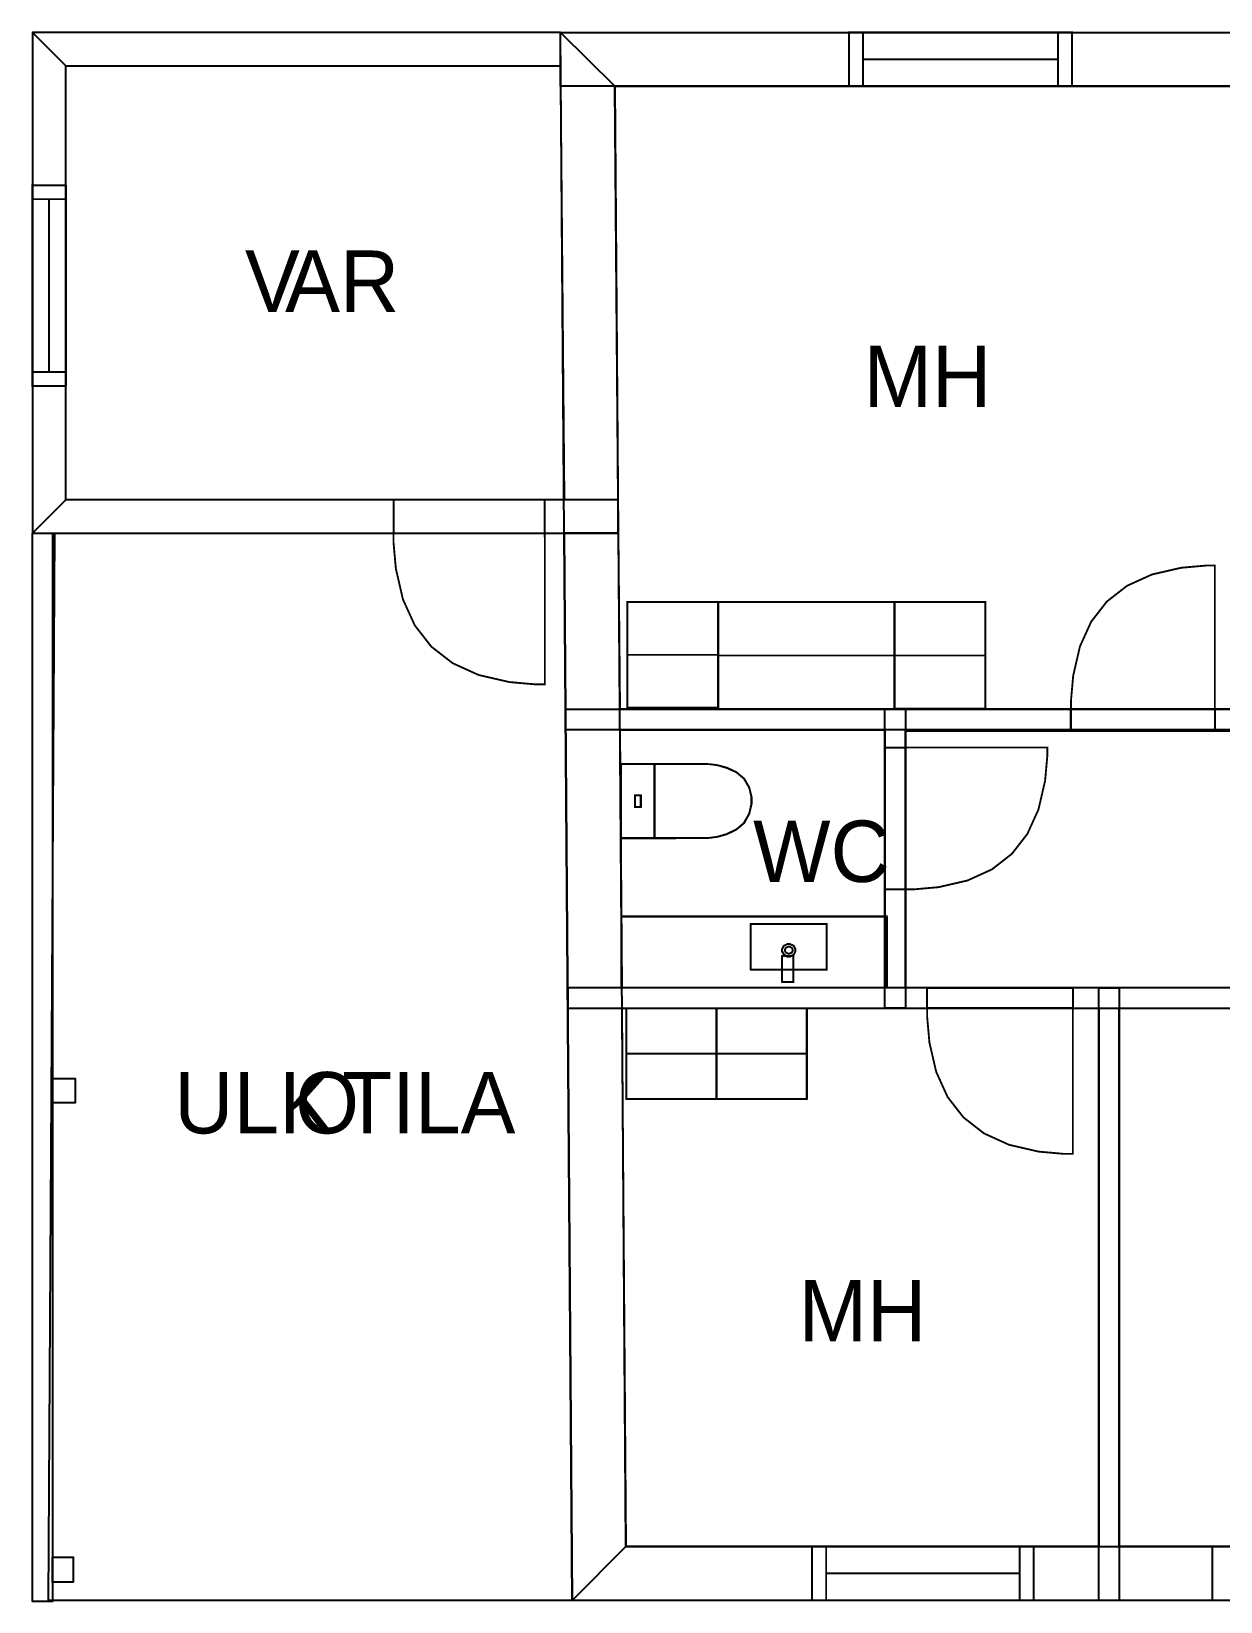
# Model space of a CAD drawing. Extents: x 0.2 to 15.2, y 0 to 12.
# Drawn here: x 0.22 to 6.88, y 2.39 to 11.18 of the extents above; entities that cross this region are included whole.
import ezdxf

# ---------------------------------------------------------------- set-up
doc = ezdxf.new("R2010")
doc.units = 0
doc.layers.get('0').update_dxf_attribs({"linetype": 'CONTINUOUS'})

msp = doc.modelspace()

# ---------------------------------------------------------------- linework, layer by layer
at = {"color": 0}
for points, const_width in [([(3.18533, 11.1794), (0.22895, 11.1794), (0.41645, 10.9919), (3.18533, 10.9919), (3.18533, 11.1794)], 0.002083), ([(0.22895, 11.1794), (0.22895, 8.37386), (0.41645, 8.56147), (0.41645, 10.9919), (0.22895, 11.1794)], 0.002083), ([(3.20654, 8.37446), (3.18533, 11.1794), (3.48969, 10.8773), (3.50863, 8.37679), (3.20654, 8.37446)], 0.002083), ([(3.18533, 11.1794), (15.2071, 11.1794), (14.905, 10.8773), (3.18533, 10.8773), (3.18533, 11.1794)], 0.002083), ([(4.80094, 11.1794), (6.04878, 11.1794), (6.04878, 10.8773), (4.80094, 10.8773), (4.80094, 11.1794)], 0.010417), ([(4.80094, 11.1794), (6.04878, 11.1794), (6.04878, 10.8773), (4.80094, 10.8773), (4.80094, 11.1794)], 0.010417), ([(0.22895, 10.3229), (0.41645, 10.3229), (0.41645, 9.19857), (0.22895, 9.19857), (0.22895, 10.3229)], 0.010417), ([(0.22895, 10.3229), (0.41645, 10.3229), (0.41645, 9.19857), (0.22895, 9.19857), (0.22895, 10.3229)], 0.010417), ([(0.22895, 8.37386), (3.50863, 8.37457), (3.50863, 8.56207), (0.41645, 8.56147), (0.22895, 8.37386)], 0.002083), ([(2.25071, 8.37429), (3.0976, 8.37446), (3.0976, 8.56196), (2.25071, 8.56179), (2.25071, 8.37429)], 0.010417), ([(2.25071, 8.37429), (3.0976, 8.37446), (3.0976, 8.56196), (2.25071, 8.56179), (2.25071, 8.37429)], 0.010417), ([(0.22895, 8.37386), (0.340929, 8.37386), (0.340929, 2.39231), (0.22895, 2.39231), (0.22895, 8.37386)], 0.002083), ([(3.2519, 2.398), (0.319065, 2.398), (0.35395, 8.37386), (3.20654, 8.37446), (3.2519, 2.398)], 0.002083), ([(2.25071, 8.37429), (2.25071, 8.32471), (2.26394, 8.17583), (2.30371, 8.00379), (2.3699, 7.85824), (2.46257, 7.73921), (2.58171, 7.6466), (2.72726, 7.58046), (2.89931, 7.54081), (3.04818, 7.52761), (3.09782, 7.52761), (3.0976, 8.37446), (2.25071, 8.37429)], 0.010417), ([(3.2519, 2.398), (3.20654, 8.37446), (3.50863, 8.37679), (3.55165, 2.70008), (3.2519, 2.398)], 0.002083), ([(6.04346, 7.38824), (6.04346, 7.43544), (6.05599, 7.57699), (6.09375, 7.7405), (6.15663, 7.87885), (6.24468, 7.99208), (6.35792, 8.08018), (6.49625, 8.14307), (6.65983, 8.18083), (6.80132, 8.19336), (6.84853, 8.19336), (6.84853, 7.38824), (6.04346, 7.38824)], 0.010417), ([(3.56028, 7.99007), (4.06896, 7.99007), (4.06896, 7.39611), (3.56028, 7.39611), (3.56028, 7.99007)], 0.010417), ([(4.06896, 7.99007), (5.05528, 7.99007), (5.05528, 7.38829), (4.06896, 7.38829), (4.06896, 7.99007)], 0.010417), ([(5.05533, 7.98969), (5.56396, 7.98969), (5.56396, 7.39025), (5.05533, 7.39025), (5.05533, 7.98969)], 0.010417), ([(7.1149, 7.27365), (3.21446, 7.27376), (3.21446, 7.38835), (7.00032, 7.38824), (7.1149, 7.27365)], 0.002083), ([(5.00179, 7.38835), (5.11638, 7.38835), (5.11638, 5.71386), (5.00179, 5.71386), (5.00179, 7.38835)], 0.002083), ([(6.04346, 7.38824), (6.84853, 7.38824), (6.84853, 7.27365), (6.04346, 7.27365), (6.04346, 7.38824)], 0.010417), ([(6.04346, 7.38824), (6.84853, 7.38824), (6.84853, 7.27365), (6.04346, 7.27365), (6.04346, 7.38824)], 0.010417), ([(5.00179, 7.17458), (5.11638, 7.17458), (5.11638, 6.37978), (5.00179, 6.37978), (5.00179, 7.17458)], 0.010417), ([(5.00179, 7.17458), (5.11638, 7.17458), (5.11638, 6.37978), (5.00179, 6.37978), (5.00179, 7.17458)], 0.010417), ([(5.11638, 6.37978), (5.16292, 6.37978), (5.30263, 6.39219), (5.46403, 6.42947), (5.60064, 6.4916), (5.7124, 6.5785), (5.79932, 6.69026), (5.86143, 6.82688), (5.89871, 6.98833), (5.91114, 7.12804), (5.91114, 7.17458), (5.11638, 7.17458), (5.11638, 6.37978)], 0.010417), ([(3.52522, 7.08231), (3.52522, 6.66581), (3.71251, 6.66581), (3.71251, 7.08231), (3.52522, 7.08231)], 0.010417), ([(3.98079, 7.08231), (3.98079, 7.08231), (3.99251, 7.08242), (4.02349, 7.08078), (4.06733, 7.07465), (4.11757, 7.06125), (4.16781, 7.03771), (4.21164, 7.00125), (4.24262, 6.94906), (4.25439, 6.896), (4.25439, 6.87831), (4.25439, 6.86003), (4.24262, 6.80518), (4.21164, 6.75114), (4.16781, 6.71332), (4.11757, 6.68886), (4.06733, 6.67486), (4.02349, 6.66846), (3.99251, 6.66672), (3.98079, 6.66678), (3.98079, 6.66678), (3.71251, 6.66575), (3.71251, 7.08231), (3.98079, 7.08231)], 0.010417), ([(3.60308, 6.90717), (3.60308, 6.84093), (3.63465, 6.84093), (3.63465, 6.90717), (3.60308, 6.90717)], 0.010417), ([(3.52636, 6.22851), (5.01215, 6.22851), (5.01215, 5.8284), (3.52636, 5.8284), (3.52636, 6.22851)], 0.010417), ([(4.25157, 6.18614), (4.67546, 6.18614), (4.67546, 5.92947), (4.25157, 5.92947), (4.25157, 6.18614)], 0.010417), ([(4.42703, 6.03896), (4.42703, 6.04542), (4.43767, 6.06478), (4.45703, 6.07542), (4.46349, 6.07542), (4.46989, 6.07542), (4.48926, 6.06478), (4.49994, 6.04542), (4.49994, 6.03896), (4.49994, 6.03256), (4.48926, 6.01318), (4.46989, 6.0025), (4.46349, 6.0025), (4.45703, 6.0025), (4.43767, 6.01318), (4.42703, 6.03256), (4.42703, 6.03896)], 0.008333), ([(4.42649, 6.00694), (4.48899, 6.00694), (4.48899, 5.86111), (4.42649, 5.86111), (4.42649, 6.00694)], 0.010417), ([(4.44265, 6.03896), (4.44265, 6.04264), (4.44874, 6.05371), (4.45979, 6.05979), (4.46349, 6.05979), (4.46712, 6.05979), (4.47819, 6.05371), (4.48432, 6.04264), (4.48432, 6.03896), (4.48432, 6.03532), (4.47819, 6.02425), (4.46712, 6.01812), (4.46349, 6.01812), (4.45979, 6.01812), (4.44874, 6.02425), (4.44265, 6.03532), (4.44265, 6.03896)], 0.008333), ([(3.22635, 5.71386), (8.1149, 5.71386), (8.16564, 5.82844), (3.22635, 5.82844), (3.22635, 5.71386)], 0.002083), ([(5.23833, 5.82844), (6.05376, 5.82844), (6.05376, 5.71386), (5.23833, 5.71386), (5.23833, 5.82844)], 0.010417), ([(5.23833, 5.82844), (6.05376, 5.82844), (6.05376, 5.71386), (5.23833, 5.71386), (5.23833, 5.82844)], 0.010417), ([(6.19874, 5.82844), (6.31332, 5.82844), (6.31332, 2.398), (6.19874, 2.398), (6.19874, 5.82844)], 0.002083), ([(3.55436, 5.71382), (4.05914, 5.71382), (4.05914, 5.20518), (3.55436, 5.20518), (3.55436, 5.71382)], 0.010417), ([(4.05919, 5.71382), (4.56396, 5.71382), (4.56396, 5.20518), (4.05919, 5.20518), (4.05919, 5.71382)], 0.010417), ([(5.23833, 5.71386), (5.23833, 5.66613), (5.25103, 5.52279), (5.28928, 5.35715), (5.35297, 5.21701), (5.44217, 5.10232), (5.55686, 5.01313), (5.697, 4.94943), (5.86263, 4.91118), (6.00597, 4.89844), (6.05376, 4.89844), (6.05376, 5.71386), (5.23833, 5.71386)], 0.010417), ([(15.2071, 2.398), (3.2519, 2.398), (3.55165, 2.70008), (14.905, 2.70008), (15.2071, 2.398)], 0.002083), ([(4.59478, 2.70008), (5.83415, 2.70008), (5.83415, 2.398), (4.59478, 2.398), (4.59478, 2.70008)], 0.010417), ([(4.59478, 2.70008), (5.83415, 2.70008), (5.83415, 2.398), (4.59478, 2.398), (4.59478, 2.70008)], 0.010417), ([(6.8355, 2.70008), (7.96582, 2.70008), (7.96582, 2.398), (6.8355, 2.398), (6.8355, 2.70008)], 0.010417), ([(6.8355, 2.70008), (7.96582, 2.70008), (7.96582, 2.398), (6.8355, 2.398), (6.8355, 2.70008)], 0.010417)]:
    msp.add_lwpolyline(points, close=True, dxfattribs=dict(at, const_width=const_width))
for points in [[(3.18533, 11.1794), (0.22895, 11.1794), (0.41645, 10.9919), (3.18533, 10.9919), (3.18533, 11.1794)], [(0.22895, 11.1794), (0.22895, 8.37386), (0.41645, 8.56147), (0.41645, 10.9919), (0.22895, 11.1794)], [(3.18533, 11.1794), (15.2071, 11.1794), (14.905, 10.8773), (3.18533, 10.8773), (3.18533, 11.1794)], [(3.20654, 8.37446), (3.18533, 11.1794), (3.48969, 10.8773), (3.50863, 8.37679), (3.20654, 8.37446)], [(0.22895, 8.37386), (3.50863, 8.37457), (3.50863, 8.56207), (0.41645, 8.56147), (0.22895, 8.37386)], [(3.2519, 2.398), (3.20654, 8.37446), (3.50863, 8.37679), (3.55165, 2.70008), (3.2519, 2.398)], [(7.1149, 7.27365), (3.21446, 7.27376), (3.21446, 7.38835), (7.00032, 7.38824), (7.1149, 7.27365)], [(5.00179, 7.38835), (5.11638, 7.38835), (5.11638, 5.71386), (5.00179, 5.71386), (5.00179, 7.38835)], [(3.22635, 5.71386), (8.1149, 5.71386), (8.16564, 5.82844), (3.22635, 5.82844), (3.22635, 5.71386)], [(6.19874, 5.82844), (6.31332, 5.82844), (6.31332, 2.398), (6.19874, 2.398), (6.19874, 5.82844)], [(0.340929, 5.32156), (0.469456, 5.32156), (0.469456, 5.18419), (0.340929, 5.18419), (0.340929, 5.32156)], [(0.340929, 2.63917), (0.458225, 2.63917), (0.458225, 2.49968), (0.340929, 2.49968), (0.340929, 2.63917)], [(15.2071, 2.398), (3.2519, 2.398), (3.55165, 2.70008), (14.905, 2.70008), (15.2071, 2.398)]]:
    msp.add_lwpolyline(points, close=True, dxfattribs=at)
at = {"color": 7}
for points in [[(4.80094, 11.1794), (6.04878, 11.1794), (6.04878, 10.8773), (4.80094, 10.8773), (4.80094, 11.1794)], [(4.80094, 11.1794), (6.04878, 11.1794), (6.04878, 10.8773), (4.80094, 10.8773), (4.80094, 11.1794)], [(3.18571, 10.8773), (3.20654, 8.56207), (0.41645, 8.56207), (0.41645, 10.9919), (3.18533, 10.9919), (3.18571, 10.8773)], [(7.00032, 7.38824), (5.11638, 7.38824), (3.5204, 7.38835), (3.50999, 8.37679), (3.50863, 8.37679), (3.50863, 8.56207), (3.48969, 10.8773), (7.00032, 10.8773), (7.00032, 7.38824)], [(14.905, 7.26768), (5.11638, 7.26768), (5.11638, 7.27365), (10.913, 7.27365), (10.913, 10.8773), (14.905, 10.8773), (14.905, 7.26768)], [(0.22895, 10.3229), (0.41645, 10.3229), (0.41645, 9.19857), (0.22895, 9.19857), (0.22895, 10.3229)], [(0.22895, 10.3229), (0.41645, 10.3229), (0.41645, 9.19857), (0.22895, 9.19857), (0.22895, 10.3229)], [(2.25071, 8.37429), (3.0976, 8.37446), (3.0976, 8.56196), (2.25071, 8.56179), (2.25071, 8.37429)], [(2.25071, 8.37429), (3.0976, 8.37446), (3.0976, 8.56196), (2.25071, 8.56179), (2.25071, 8.37429)], [(0.22895, 8.37386), (0.340929, 8.37386), (0.340929, 2.39231), (0.22895, 2.39231), (0.22895, 8.37386)], [(3.2519, 2.398), (0.319065, 2.398), (0.35395, 8.37386), (3.20654, 8.37446), (3.2519, 2.398)], [(3.56028, 7.99007), (4.06896, 7.99007), (4.06896, 7.39611), (3.56028, 7.39611), (3.56028, 7.99007)], [(4.06896, 7.99007), (5.05528, 7.99007), (5.05528, 7.38829), (4.06896, 7.38829), (4.06896, 7.99007)], [(5.05533, 7.98969), (5.56396, 7.98969), (5.56396, 7.39025), (5.05533, 7.39025), (5.05533, 7.98969)], [(6.04346, 7.38824), (6.84853, 7.38824), (6.84853, 7.27365), (6.04346, 7.27365), (6.04346, 7.38824)], [(6.04346, 7.38824), (6.84853, 7.38824), (6.84853, 7.27365), (6.04346, 7.27365), (6.04346, 7.38824)], [(5.00179, 5.82844), (3.53082, 5.82844), (3.5204, 7.27365), (5.00179, 7.27365), (5.00179, 5.82844)], [(14.905, 5.71772), (10.7596, 5.71772), (10.7596, 4.73085), (8.99436, 4.73085), (8.99436, 4.91596), (8.26519, 5.71772), (8.16564, 5.82844), (5.11638, 5.82844), (5.11638, 7.26768), (14.905, 7.26768), (14.905, 5.71772)], [(5.00179, 7.17458), (5.11638, 7.17458), (5.11638, 6.37978), (5.00179, 6.37978), (5.00179, 7.17458)], [(5.00179, 7.17458), (5.11638, 7.17458), (5.11638, 6.37978), (5.00179, 6.37978), (5.00179, 7.17458)], [(3.52522, 7.08231), (3.71251, 7.08231), (3.71251, 6.66581), (3.52522, 6.66581), (3.52522, 7.08231)], [(3.98079, 7.08231), (3.98079, 7.08231), (3.99251, 7.08242), (4.02349, 7.08078), (4.06733, 7.07465), (4.11757, 7.06125), (4.16781, 7.03771), (4.21164, 7.00125), (4.24262, 6.94906), (4.25439, 6.896), (4.25439, 6.87831), (4.25439, 6.86003), (4.24262, 6.80518), (4.21164, 6.75114), (4.16781, 6.71332), (4.11757, 6.68886), (4.06733, 6.67486), (4.02349, 6.66846), (3.99251, 6.66672), (3.98079, 6.66678), (3.98079, 6.66678), (3.71251, 6.66575), (3.71251, 7.08231), (3.98079, 7.08231)], [(3.60308, 6.90717), (3.63465, 6.90717), (3.63465, 6.84093), (3.60308, 6.84093), (3.60308, 6.90717)], [(3.52636, 6.22851), (5.01215, 6.22851), (5.01215, 5.8284), (3.52636, 5.8284), (3.52636, 6.22851)], [(4.25157, 6.18614), (4.67546, 6.18614), (4.67546, 5.92947), (4.25157, 5.92947), (4.25157, 6.18614)], [(4.42703, 6.03896), (4.42703, 6.04542), (4.43767, 6.06478), (4.45703, 6.07542), (4.46349, 6.07542), (4.46989, 6.07542), (4.48926, 6.06478), (4.49994, 6.04542), (4.49994, 6.03896), (4.49994, 6.03256), (4.48926, 6.01318), (4.46989, 6.0025), (4.46349, 6.0025), (4.45703, 6.0025), (4.43767, 6.01318), (4.42703, 6.03256), (4.42703, 6.03896)], [(4.42649, 6.00694), (4.48899, 6.00694), (4.48899, 5.86111), (4.42649, 5.86111), (4.42649, 6.00694)], [(4.44265, 6.03896), (4.44265, 6.04264), (4.44874, 6.05371), (4.45979, 6.05979), (4.46349, 6.05979), (4.46712, 6.05979), (4.47819, 6.05371), (4.48432, 6.04264), (4.48432, 6.03896), (4.48432, 6.03532), (4.47819, 6.02425), (4.46712, 6.01812), (4.46349, 6.01812), (4.45979, 6.01812), (4.44874, 6.02425), (4.44265, 6.03532), (4.44265, 6.03896)], [(5.23833, 5.82844), (6.05376, 5.82844), (6.05376, 5.71386), (5.23833, 5.71386), (5.23833, 5.82844)], [(5.23833, 5.82844), (6.05376, 5.82844), (6.05376, 5.71386), (5.23833, 5.71386), (5.23833, 5.82844)], [(6.19874, 2.70008), (3.55165, 2.70008), (3.53082, 5.71386), (6.19874, 5.71386), (6.19874, 2.70008)], [(3.55436, 5.71382), (4.05914, 5.71382), (4.05914, 5.20518), (3.55436, 5.20518), (3.55436, 5.71382)], [(4.05919, 5.71382), (4.56396, 5.71382), (4.56396, 5.20518), (4.05919, 5.20518), (4.05919, 5.71382)], [(8.875, 4.875), (8.87978, 4.87169), (8.87978, 2.70008), (6.31332, 2.70008), (6.31332, 5.71386), (8.1149, 5.71386), (8.875, 4.875)], [(4.59478, 2.70008), (5.83415, 2.70008), (5.83415, 2.398), (4.59478, 2.398), (4.59478, 2.70008)], [(4.59478, 2.70008), (5.83415, 2.70008), (5.83415, 2.398), (4.59478, 2.398), (4.59478, 2.70008)], [(6.8355, 2.70008), (7.96582, 2.70008), (7.96582, 2.398), (6.8355, 2.398), (6.8355, 2.70008)], [(6.8355, 2.70008), (7.96582, 2.70008), (7.96582, 2.398), (6.8355, 2.398), (6.8355, 2.70008)]]:
    msp.add_lwpolyline(points, close=True, dxfattribs=at)
at = {"color": 0, "const_width": 0.010417}
for points in [[(4.87907, 11.1794), (4.87907, 10.8773)], [(5.97065, 11.1794), (5.97065, 10.8773)], [(4.87907, 11.0284), (5.97065, 11.0284)], [(0.228896, 10.2448), (0.416396, 10.2448)], [(0.322646, 10.2448), (0.322646, 9.27669)], [(0.228896, 9.27669), (0.416396, 9.27669)], [(4.6729, 2.39806), (4.6729, 2.70014)], [(5.75603, 2.39806), (5.75603, 2.70014)], [(5.75603, 2.5491), (4.6729, 2.5491)]]:
    msp.add_lwpolyline(points, dxfattribs=at)
at = {"color": 7, "const_width": 0.002083}
for points in [[(3.18571, 10.8773), (3.20654, 8.56207), (0.41645, 8.56207), (0.41645, 10.9919), (3.18533, 10.9919), (3.18571, 10.8773)], [(7.00032, 7.38824), (5.11638, 7.38824), (3.5204, 7.38835), (3.50999, 8.37679), (3.50863, 8.37679), (3.50863, 8.56207), (3.48969, 10.8773), (7.00032, 10.8773), (7.00032, 7.38824)], [(14.905, 7.26768), (5.11638, 7.26768), (5.11638, 7.27365), (10.913, 7.27365), (10.913, 10.8773), (14.905, 10.8773), (14.905, 7.26768)], [(5.00179, 5.82844), (3.53082, 5.82844), (3.5204, 7.27365), (5.00179, 7.27365), (5.00179, 5.82844)], [(14.905, 5.71772), (10.7596, 5.71772), (10.7596, 4.73085), (8.99436, 4.73085), (8.99436, 4.91596), (8.26519, 5.71772), (8.16564, 5.82844), (5.11638, 5.82844), (5.11638, 7.26768), (14.905, 7.26768), (14.905, 5.71772)], [(6.19874, 2.70008), (3.55165, 2.70008), (3.53082, 5.71386), (6.19874, 5.71386), (6.19874, 2.70008)], [(8.875, 4.875), (8.87978, 4.87169), (8.87978, 2.70008), (6.31332, 2.70008), (6.31332, 5.71386), (8.1149, 5.71386), (8.875, 4.875)]]:
    msp.add_lwpolyline(points, close=True, dxfattribs=at)
at = {"color": 253, "const_width": 0.010417}
for points in [[(4.06896, 7.69308), (3.56028, 7.69308)], [(5.05528, 7.68918), (4.06896, 7.68918)], [(5.56396, 7.68994), (5.05528, 7.68994)], [(3.55436, 5.45947), (4.05919, 5.45947)], [(4.05919, 5.45947), (4.56396, 5.45947)]]:
    msp.add_lwpolyline(points, dxfattribs=at)

# ---------------------------------------------------------------- texts
at = {"color": 0}
for s, p in [('V', (1.41933, 9.61389)), ('AR', (1.64433, 9.61389)), ('MH', (4.88235, 9.08156)), ('WC', (4.26367, 6.42139)), ('ULK', (1.02296, 5.01308)), ('O', (1.70057, 5.01308)), ('TILA', (1.96287, 5.01308)), ('MH', (4.51878, 3.8489))]:
    msp.add_text(s, height=0.34375, dxfattribs=at).set_placement(p)

doc.saveas('drawing.dxf')
